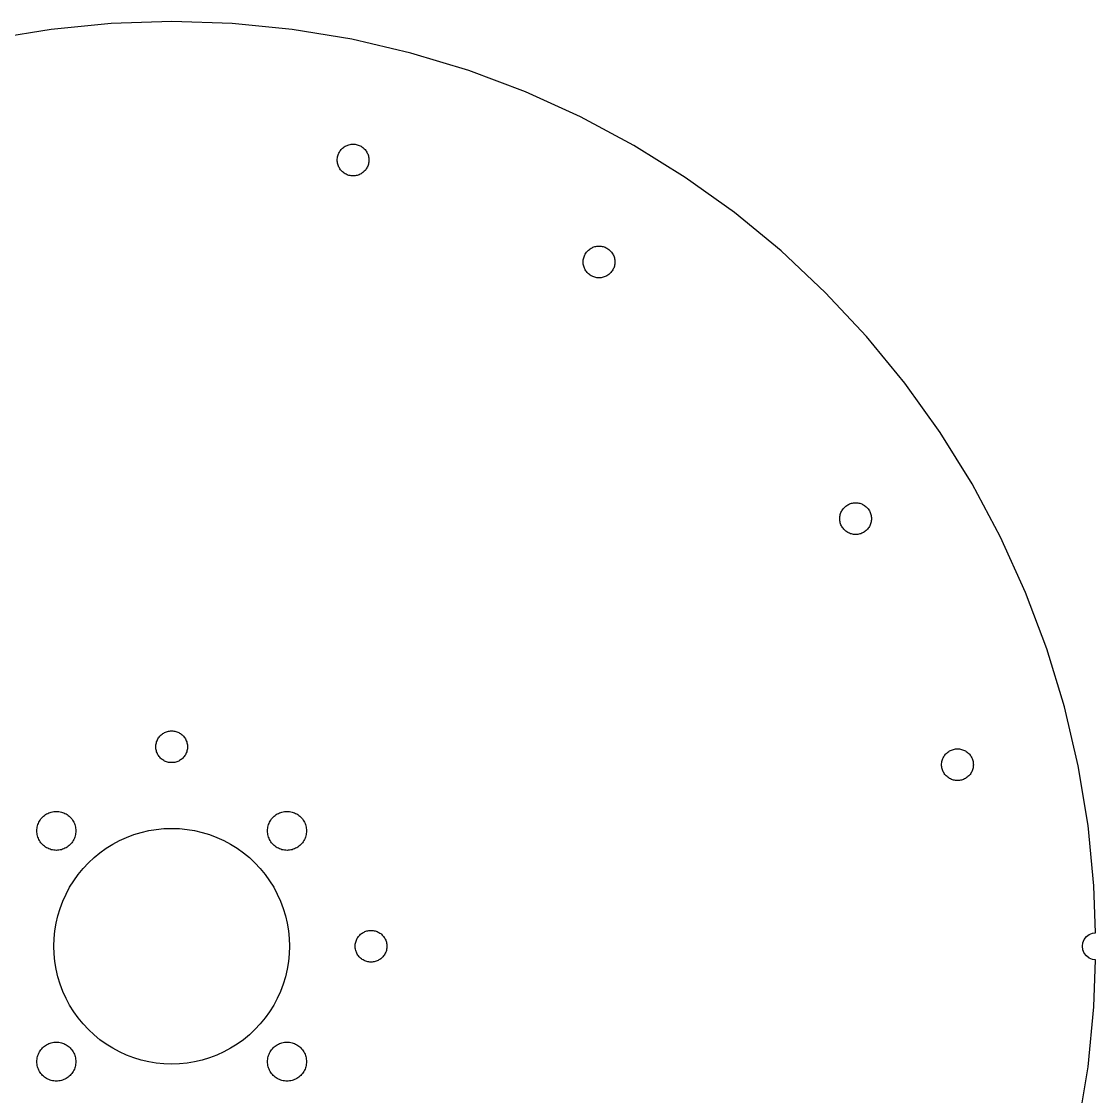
# Model space of a CAD drawing. Header units: metres. Extents: x -102 to 102, y -102 to 102.
# Drawn here: x -16.6 to 102, y -16.6 to 102 of the extents above; entities that cross this region are included whole.
import ezdxf

# ---------------------------------------------------------------- set-up
doc = ezdxf.new("R2010")
doc.units = ezdxf.units.M

msp = doc.modelspace()

# ---------------------------------------------------------------- linework, layer by layer
for p, q in [((0, 102), (-6.67111, 101.782)), ((6.67111, 101.782), (0, 102)), ((-13.3137, 101.127), (-19.8992, 100.04)), ((-6.67111, 101.782), (-13.3137, 101.127)), ((13.3137, 101.127), (6.67111, 101.782)), ((19.8992, 100.04), (13.3137, 101.127)), ((26.3995, 98.5244), (19.8992, 100.04)), ((32.7868, 96.5869), (26.3995, 98.5244)), ((39.0337, 94.2357), (32.7868, 96.5869)), ((45.1134, 91.481), (39.0337, 94.2357)), ((51, 88.3346), (45.1134, 91.481)), ((18.5656, 87.6912), (18.6323, 87.7843)), ((18.6323, 87.7843), (18.7049, 87.8728)), ((18.7049, 87.8728), (18.7832, 87.9564)), ((18.7832, 87.9564), (18.8668, 88.0347)), ((18.8668, 88.0347), (18.9553, 88.1073)), ((18.9553, 88.1073), (19.0484, 88.174)), ((19.0484, 88.174), (19.1456, 88.2345)), ((19.1456, 88.2345), (19.2466, 88.2885)), ((19.2466, 88.2885), (19.3509, 88.3357)), ((19.3509, 88.3357), (19.4581, 88.3761)), ((19.4581, 88.3761), (19.5677, 88.4093)), ((19.5677, 88.4093), (19.6792, 88.4353)), ((19.6792, 88.4353), (19.7922, 88.454)), ((19.7922, 88.454), (19.9062, 88.4652)), ((19.9062, 88.4652), (20.0206, 88.4689)), ((20.0206, 88.4689), (20.1351, 88.4652)), ((20.1351, 88.4652), (20.2491, 88.454)), ((20.2491, 88.454), (20.362, 88.4353)), ((20.362, 88.4353), (20.4736, 88.4093)), ((20.4736, 88.4093), (20.5832, 88.3761)), ((20.5832, 88.3761), (20.6903, 88.3357)), ((20.6903, 88.3357), (20.7946, 88.2885)), ((20.7946, 88.2885), (20.8956, 88.2345)), ((20.8956, 88.2345), (20.9929, 88.174)), ((20.9929, 88.174), (21.086, 88.1073)), ((21.086, 88.1073), (21.1745, 88.0347)), ((21.1745, 88.0347), (21.2581, 87.9564)), ((21.2581, 87.9564), (21.3363, 87.8728)), ((21.3363, 87.8728), (21.409, 87.7843)), ((21.409, 87.7843), (21.4757, 87.6912)), ((56.6682, 84.8099), (51, 88.3346)), ((18.2706, 86.7189), (18.2744, 86.8334)), ((18.2744, 86.6045), (18.2706, 86.7189)), ((18.2744, 86.8334), (18.2856, 86.9473)), ((18.2856, 86.4905), (18.2744, 86.6045)), ((18.2856, 86.9473), (18.3043, 87.0603)), ((18.3043, 87.0603), (18.3303, 87.1719)), ((18.3303, 87.1719), (18.3635, 87.2814)), ((18.3635, 87.2814), (18.4039, 87.3886)), ((18.4039, 87.3886), (18.4511, 87.4929)), ((18.4511, 87.4929), (18.5051, 87.5939)), ((18.5051, 87.5939), (18.5656, 87.6912)), ((21.4757, 87.6912), (21.5362, 87.5939)), ((21.5362, 87.5939), (21.5902, 87.4929)), ((21.5902, 87.4929), (21.6374, 87.3886)), ((21.6374, 87.3886), (21.6778, 87.2814)), ((21.6778, 87.2814), (21.711, 87.1719)), ((21.711, 87.1719), (21.737, 87.0603)), ((21.737, 87.0603), (21.7557, 86.9473)), ((21.7557, 86.9473), (21.7669, 86.8334)), ((21.7669, 86.6045), (21.7557, 86.4905)), ((21.7669, 86.8334), (21.7706, 86.7189)), ((21.7706, 86.7189), (21.7669, 86.6045)), ((18.3043, 86.3775), (18.2856, 86.4905)), ((18.3303, 86.266), (18.3043, 86.3775)), ((18.3635, 86.1564), (18.3303, 86.266)), ((18.4039, 86.0492), (18.3635, 86.1564)), ((18.4511, 85.9449), (18.4039, 86.0492)), ((18.5051, 85.8439), (18.4511, 85.9449)), ((18.5656, 85.7467), (18.5051, 85.8439)), ((18.6323, 85.6536), (18.5656, 85.7467)), ((18.7049, 85.5651), (18.6323, 85.6536)), ((18.7832, 85.4815), (18.7049, 85.5651)), ((18.8668, 85.4032), (18.7832, 85.4815)), ((18.9553, 85.3306), (18.8668, 85.4032)), ((21.1745, 85.4032), (21.086, 85.3306)), ((21.2581, 85.4815), (21.1745, 85.4032)), ((21.3363, 85.5651), (21.2581, 85.4815)), ((21.409, 85.6536), (21.3363, 85.5651)), ((21.4757, 85.7467), (21.409, 85.6536)), ((21.5362, 85.8439), (21.4757, 85.7467)), ((21.5902, 85.9449), (21.5362, 85.8439)), ((21.6374, 86.0492), (21.5902, 85.9449)), ((21.6778, 86.1564), (21.6374, 86.0492)), ((21.711, 86.266), (21.6778, 86.1564)), ((21.737, 86.3775), (21.711, 86.266)), ((21.7557, 86.4905), (21.737, 86.3775)), ((19.0484, 85.2639), (18.9553, 85.3306)), ((19.1456, 85.2034), (19.0484, 85.2639)), ((19.2466, 85.1494), (19.1456, 85.2034)), ((19.3509, 85.1021), (19.2466, 85.1494)), ((19.4581, 85.0618), (19.3509, 85.1021)), ((19.5677, 85.0286), (19.4581, 85.0618)), ((19.6792, 85.0025), (19.5677, 85.0286)), ((19.7922, 84.9839), (19.6792, 85.0025)), ((19.9062, 84.9727), (19.7922, 84.9839)), ((20.0206, 84.9689), (19.9062, 84.9727)), ((20.1351, 84.9727), (20.0206, 84.9689)), ((20.2491, 84.9839), (20.1351, 84.9727)), ((20.362, 85.0025), (20.2491, 84.9839)), ((20.4736, 85.0286), (20.362, 85.0025)), ((20.5832, 85.0618), (20.4736, 85.0286)), ((20.6903, 85.1021), (20.5832, 85.0618)), ((20.7946, 85.1494), (20.6903, 85.1021)), ((20.8956, 85.2034), (20.7946, 85.1494)), ((20.9929, 85.2639), (20.8956, 85.2034)), ((21.086, 85.3306), (20.9929, 85.2639)), ((62.0937, 80.922), (56.6682, 84.8099)), ((67.2533, 76.6877), (62.0937, 80.922)), ((46.3888, 77.0458), (46.4931, 77.0931)), ((46.4931, 77.0931), (46.6003, 77.1334)), ((46.6003, 77.1334), (46.7099, 77.1666)), ((46.7099, 77.1666), (46.8214, 77.1926)), ((46.8214, 77.1926), (46.9344, 77.2113)), ((46.9344, 77.2113), (47.0484, 77.2225)), ((47.0484, 77.2225), (47.1628, 77.2263)), ((47.1628, 77.2263), (47.2773, 77.2225)), ((47.2773, 77.2225), (47.3912, 77.2113)), ((47.3912, 77.2113), (47.5042, 77.1926)), ((47.5042, 77.1926), (47.6157, 77.1666)), ((47.6157, 77.1666), (47.7253, 77.1334)), ((47.7253, 77.1334), (47.8325, 77.0931)), ((47.8325, 77.0931), (47.9368, 77.0458)), ((45.4464, 75.8177), (45.4724, 75.9292)), ((45.4724, 75.9292), (45.5057, 76.0388)), ((45.5057, 76.0388), (45.546, 76.146)), ((45.546, 76.146), (45.5933, 76.2503)), ((45.5933, 76.2503), (45.6473, 76.3513)), ((45.6473, 76.3513), (45.7077, 76.4485)), ((45.7077, 76.4485), (45.7744, 76.5416)), ((45.7744, 76.5416), (45.8471, 76.6301)), ((45.8471, 76.6301), (45.9254, 76.7137)), ((45.9254, 76.7137), (46.009, 76.792)), ((46.009, 76.792), (46.0975, 76.8646)), ((46.0975, 76.8646), (46.1906, 76.9314)), ((46.1906, 76.9314), (46.2878, 76.9918)), ((46.2878, 76.9918), (46.3888, 77.0458)), ((47.9368, 77.0458), (48.0378, 76.9918)), ((48.0378, 76.9918), (48.1351, 76.9314)), ((48.1351, 76.9314), (48.2281, 76.8646)), ((48.2281, 76.8646), (48.3167, 76.792)), ((48.3167, 76.792), (48.4002, 76.7137)), ((48.4002, 76.7137), (48.4785, 76.6301)), ((48.4785, 76.6301), (48.5512, 76.5416)), ((48.5512, 76.5416), (48.6179, 76.4485)), ((48.6179, 76.4485), (48.6783, 76.3513)), ((48.6783, 76.3513), (48.7323, 76.2503)), ((48.7323, 76.2503), (48.7796, 76.146)), ((48.7796, 76.146), (48.8199, 76.0388)), ((48.8199, 76.0388), (48.8532, 75.9292)), ((48.8532, 75.9292), (48.8792, 75.8177)), ((72.1249, 72.1249), (67.2533, 76.6877)), ((45.4128, 75.4763), (45.4165, 75.5907)), ((45.4165, 75.3618), (45.4128, 75.4763)), ((45.4165, 75.5907), (45.4278, 75.7047)), ((45.4278, 75.2478), (45.4165, 75.3618)), ((45.4278, 75.7047), (45.4464, 75.8177)), ((45.4464, 75.1349), (45.4278, 75.2478)), ((45.4724, 75.0233), (45.4464, 75.1349)), ((45.5057, 74.9138), (45.4724, 75.0233)), ((45.546, 74.8066), (45.5057, 74.9138)), ((45.5933, 74.7023), (45.546, 74.8066)), ((45.6473, 74.6013), (45.5933, 74.7023)), ((48.7323, 74.7023), (48.6783, 74.6013)), ((48.7796, 74.8066), (48.7323, 74.7023)), ((48.8199, 74.9138), (48.7796, 74.8066)), ((48.8532, 75.0233), (48.8199, 74.9138)), ((48.8792, 75.1349), (48.8532, 75.0233)), ((48.8792, 75.8177), (48.8978, 75.7047)), ((48.8978, 75.2478), (48.8792, 75.1349)), ((48.8978, 75.7047), (48.9091, 75.5907)), ((48.9091, 75.3618), (48.8978, 75.2478)), ((48.9091, 75.5907), (48.9128, 75.4763)), ((48.9128, 75.4763), (48.9091, 75.3618)), ((45.7077, 74.504), (45.6473, 74.6013)), ((45.7744, 74.4109), (45.7077, 74.504)), ((45.8471, 74.3224), (45.7744, 74.4109)), ((45.9254, 74.2388), (45.8471, 74.3224)), ((46.009, 74.1606), (45.9254, 74.2388)), ((46.0975, 74.0879), (46.009, 74.1606)), ((46.1906, 74.0212), (46.0975, 74.0879)), ((46.2878, 73.9607), (46.1906, 74.0212)), ((46.3888, 73.9067), (46.2878, 73.9607)), ((46.4931, 73.8595), (46.3888, 73.9067)), ((46.6003, 73.8191), (46.4931, 73.8595)), ((46.7099, 73.7859), (46.6003, 73.8191)), ((46.8214, 73.7599), (46.7099, 73.7859)), ((46.9344, 73.7412), (46.8214, 73.7599)), ((47.0484, 73.73), (46.9344, 73.7412)), ((47.1628, 73.7263), (47.0484, 73.73)), ((47.2773, 73.73), (47.1628, 73.7263)), ((47.3912, 73.7412), (47.2773, 73.73)), ((47.5042, 73.7599), (47.3912, 73.7412)), ((47.6157, 73.7859), (47.5042, 73.7599)), ((47.7253, 73.8191), (47.6157, 73.7859)), ((47.8325, 73.8595), (47.7253, 73.8191)), ((47.9368, 73.9067), (47.8325, 73.8595)), ((48.0378, 73.9607), (47.9368, 73.9067)), ((48.1351, 74.0212), (48.0378, 73.9607)), ((48.2281, 74.0879), (48.1351, 74.0212)), ((48.3167, 74.1606), (48.2281, 74.0879)), ((48.4002, 74.2388), (48.3167, 74.1606)), ((48.4785, 74.3224), (48.4002, 74.2388)), ((48.5512, 74.4109), (48.4785, 74.3224)), ((48.6179, 74.504), (48.5512, 74.4109)), ((48.6783, 74.6013), (48.6179, 74.504)), ((76.6877, 67.2533), (72.1249, 72.1249)), ((80.922, 62.0937), (76.6877, 67.2533)), ((84.8099, 56.6682), (80.922, 62.0937)), ((88.3346, 51), (84.8099, 56.6682)), ((91.481, 45.1134), (88.3346, 51)), ((74.4109, 48.5512), (74.504, 48.6179)), ((74.504, 48.6179), (74.6013, 48.6783)), ((74.6013, 48.6783), (74.7023, 48.7323)), ((74.7023, 48.7323), (74.8066, 48.7796)), ((74.8066, 48.7796), (74.9138, 48.8199)), ((74.9138, 48.8199), (75.0233, 48.8532)), ((75.0233, 48.8532), (75.1349, 48.8792)), ((75.1349, 48.8792), (75.2478, 48.8978)), ((75.2478, 48.8978), (75.3618, 48.9091)), ((75.3618, 48.9091), (75.4763, 48.9128)), ((75.4763, 48.9128), (75.5907, 48.9091)), ((75.5907, 48.9091), (75.7047, 48.8978)), ((75.7047, 48.8978), (75.8177, 48.8792)), ((75.8177, 48.8792), (75.9292, 48.8532)), ((75.9292, 48.8532), (76.0388, 48.8199)), ((76.0388, 48.8199), (76.146, 48.7796)), ((76.146, 48.7796), (76.2503, 48.7323)), ((76.2503, 48.7323), (76.3513, 48.6783)), ((76.3513, 48.6783), (76.4485, 48.6179)), ((76.4485, 48.6179), (76.5416, 48.5512)), ((73.7412, 47.3912), (73.7599, 47.5042)), ((73.7599, 47.5042), (73.7859, 47.6157)), ((73.7859, 47.6157), (73.8191, 47.7253)), ((73.8191, 47.7253), (73.8595, 47.8325)), ((73.8595, 47.8325), (73.9067, 47.9368)), ((73.9067, 47.9368), (73.9607, 48.0378)), ((73.9607, 48.0378), (74.0212, 48.1351)), ((74.0212, 48.1351), (74.0879, 48.2281)), ((74.0879, 48.2281), (74.1606, 48.3167)), ((74.1606, 48.3167), (74.2388, 48.4002)), ((74.2388, 48.4002), (74.3224, 48.4785)), ((74.3224, 48.4785), (74.4109, 48.5512)), ((76.5416, 48.5512), (76.6301, 48.4785)), ((76.6301, 48.4785), (76.7137, 48.4002)), ((76.7137, 48.4002), (76.792, 48.3167)), ((76.792, 48.3167), (76.8646, 48.2281)), ((76.8646, 48.2281), (76.9314, 48.1351)), ((76.9314, 48.1351), (76.9918, 48.0378)), ((76.9918, 48.0378), (77.0458, 47.9368)), ((77.0458, 47.9368), (77.0931, 47.8325)), ((77.0931, 47.8325), (77.1334, 47.7253)), ((77.1334, 47.7253), (77.1666, 47.6157)), ((77.1666, 47.6157), (77.1926, 47.5042)), ((77.1926, 47.5042), (77.2113, 47.3912)), ((73.7263, 47.1628), (73.73, 47.2773)), ((73.73, 47.0484), (73.7263, 47.1628)), ((73.73, 47.2773), (73.7412, 47.3912)), ((73.7412, 46.9344), (73.73, 47.0484)), ((73.7599, 46.8214), (73.7412, 46.9344)), ((73.7859, 46.7099), (73.7599, 46.8214)), ((73.8191, 46.6003), (73.7859, 46.7099)), ((73.8595, 46.4931), (73.8191, 46.6003)), ((73.9067, 46.3888), (73.8595, 46.4931)), ((73.9607, 46.2878), (73.9067, 46.3888)), ((74.0212, 46.1906), (73.9607, 46.2878)), ((76.9918, 46.2878), (76.9314, 46.1906)), ((77.0458, 46.3888), (76.9918, 46.2878)), ((77.0931, 46.4931), (77.0458, 46.3888)), ((77.1334, 46.6003), (77.0931, 46.4931)), ((77.1666, 46.7099), (77.1334, 46.6003)), ((77.1926, 46.8214), (77.1666, 46.7099)), ((77.2113, 46.9344), (77.1926, 46.8214)), ((77.2113, 47.3912), (77.2225, 47.2773)), ((77.2225, 47.0484), (77.2113, 46.9344)), ((77.2225, 47.2773), (77.2263, 47.1628)), ((77.2263, 47.1628), (77.2225, 47.0484)), ((74.0879, 46.0975), (74.0212, 46.1906)), ((74.1606, 46.009), (74.0879, 46.0975)), ((74.2388, 45.9254), (74.1606, 46.009)), ((74.3224, 45.8471), (74.2388, 45.9254)), ((74.4109, 45.7744), (74.3224, 45.8471)), ((74.504, 45.7077), (74.4109, 45.7744)), ((74.6013, 45.6473), (74.504, 45.7077)), ((74.7023, 45.5933), (74.6013, 45.6473)), ((74.8066, 45.546), (74.7023, 45.5933)), ((74.9138, 45.5057), (74.8066, 45.546)), ((75.0233, 45.4724), (74.9138, 45.5057)), ((75.1349, 45.4464), (75.0233, 45.4724)), ((75.2478, 45.4278), (75.1349, 45.4464)), ((75.3618, 45.4165), (75.2478, 45.4278)), ((75.4763, 45.4128), (75.3618, 45.4165)), ((75.5907, 45.4165), (75.4763, 45.4128)), ((75.7047, 45.4278), (75.5907, 45.4165)), ((75.8177, 45.4464), (75.7047, 45.4278)), ((75.9292, 45.4724), (75.8177, 45.4464)), ((76.0388, 45.5057), (75.9292, 45.4724)), ((76.146, 45.546), (76.0388, 45.5057)), ((76.2503, 45.5933), (76.146, 45.546)), ((76.3513, 45.6473), (76.2503, 45.5933)), ((76.4485, 45.7077), (76.3513, 45.6473)), ((76.5416, 45.7744), (76.4485, 45.7077)), ((76.6301, 45.8471), (76.5416, 45.7744)), ((76.7137, 45.9254), (76.6301, 45.8471)), ((76.792, 46.009), (76.7137, 45.9254)), ((76.8646, 46.0975), (76.792, 46.009)), ((76.9314, 46.1906), (76.8646, 46.0975)), ((94.2357, 39.0337), (91.481, 45.1134)), ((96.5869, 32.7868), (94.2357, 39.0337)), ((98.5244, 26.3995), (96.5869, 32.7868)), ((100.04, 19.8992), (98.5244, 26.3995)), ((-0.452927, 23.6904), (-0.3414, 23.7164)), ((-0.3414, 23.7164), (-0.228409, 23.735)), ((-0.228409, 23.735), (-0.114441, 23.7462)), ((-0.114441, 23.7462), (0, 23.75)), ((0, 23.75), (0.114441, 23.7462)), ((0.114441, 23.7462), (0.228409, 23.735)), ((0.228409, 23.735), (0.3414, 23.7164)), ((0.3414, 23.7164), (0.452927, 23.6904)), ((-1.69037, 22.4529), (-1.65712, 22.5625)), ((-1.65712, 22.5625), (-1.61678, 22.6697)), ((-1.61678, 22.6697), (-1.56952, 22.774)), ((-1.56952, 22.774), (-1.51553, 22.875)), ((-1.51553, 22.875), (-1.45506, 22.9722)), ((-1.45506, 22.9722), (-1.38837, 23.0653)), ((-1.38837, 23.0653), (-1.31572, 23.1539)), ((-1.31572, 23.1539), (-1.23743, 23.2374)), ((-1.23743, 23.2374), (-1.15385, 23.3157)), ((-1.15385, 23.3157), (-1.06532, 23.3884)), ((-1.06532, 23.3884), (-0.972244, 23.4551)), ((-0.972244, 23.4551), (-0.875, 23.5155)), ((-0.875, 23.5155), (-0.774002, 23.5695)), ((-0.774002, 23.5695), (-0.669693, 23.6168)), ((-0.669693, 23.6168), (-0.562515, 23.6571)), ((-0.562515, 23.6571), (-0.452927, 23.6904)), ((0.452927, 23.6904), (0.562515, 23.6571)), ((0.562515, 23.6571), (0.669693, 23.6168)), ((0.669693, 23.6168), (0.774002, 23.5695)), ((0.774002, 23.5695), (0.875, 23.5155)), ((0.875, 23.5155), (0.972244, 23.4551)), ((0.972244, 23.4551), (1.06532, 23.3884)), ((1.06532, 23.3884), (1.15385, 23.3157)), ((1.15385, 23.3157), (1.23743, 23.2374)), ((1.23743, 23.2374), (1.31572, 23.1539)), ((1.31572, 23.1539), (1.38837, 23.0653)), ((1.38837, 23.0653), (1.45506, 22.9722)), ((1.45506, 22.9722), (1.51553, 22.875)), ((1.51553, 22.875), (1.56952, 22.774)), ((1.56952, 22.774), (1.61678, 22.6697)), ((1.61678, 22.6697), (1.65712, 22.5625)), ((1.65712, 22.5625), (1.69037, 22.4529)), ((-1.75, 22), (-1.74625, 22.1144)), ((-1.74625, 21.8855), (-1.75, 22)), ((-1.74625, 22.1144), (-1.73502, 22.2284)), ((-1.73502, 21.7716), (-1.74625, 21.8855)), ((-1.73502, 22.2284), (-1.71637, 22.3414)), ((-1.71637, 21.6586), (-1.73502, 21.7716)), ((-1.71637, 22.3414), (-1.69037, 22.4529)), ((-1.69037, 21.5471), (-1.71637, 21.6586)), ((-1.65712, 21.4375), (-1.69037, 21.5471)), ((-1.61678, 21.3303), (-1.65712, 21.4375)), ((1.65712, 21.4375), (1.61678, 21.3303)), ((1.69037, 21.5471), (1.65712, 21.4375)), ((1.69037, 22.4529), (1.71637, 22.3414)), ((1.71637, 21.6586), (1.69037, 21.5471)), ((1.71637, 22.3414), (1.73502, 22.2284)), ((1.73502, 21.7716), (1.71637, 21.6586)), ((1.73502, 22.2284), (1.74625, 22.1144)), ((1.74625, 21.8855), (1.73502, 21.7716)), ((1.74625, 22.1144), (1.75, 22)), ((1.75, 22), (1.74625, 21.8855)), ((85.5651, 21.3363), (85.6536, 21.409)), ((85.6536, 21.409), (85.7467, 21.4757)), ((85.7467, 21.4757), (85.8439, 21.5362)), ((85.8439, 21.5362), (85.9449, 21.5902)), ((85.9449, 21.5902), (86.0492, 21.6374)), ((86.0492, 21.6374), (86.1564, 21.6778)), ((86.1564, 21.6778), (86.266, 21.711)), ((86.266, 21.711), (86.3775, 21.737)), ((86.3775, 21.737), (86.4905, 21.7557)), ((86.4905, 21.7557), (86.6045, 21.7669)), ((86.6045, 21.7669), (86.7189, 21.7706)), ((86.7189, 21.7706), (86.8334, 21.7669)), ((86.8334, 21.7669), (86.9473, 21.7557)), ((86.9473, 21.7557), (87.0603, 21.737)), ((87.0603, 21.737), (87.1719, 21.711)), ((87.1719, 21.711), (87.2814, 21.6778)), ((87.2814, 21.6778), (87.3886, 21.6374)), ((87.3886, 21.6374), (87.4929, 21.5902)), ((87.4929, 21.5902), (87.5939, 21.5362)), ((87.5939, 21.5362), (87.6912, 21.4757)), ((87.6912, 21.4757), (87.7843, 21.409)), ((87.7843, 21.409), (87.8728, 21.3363)), ((-1.56952, 21.226), (-1.61678, 21.3303)), ((-1.51553, 21.125), (-1.56952, 21.226)), ((-1.45506, 21.0277), (-1.51553, 21.125)), ((-1.38837, 20.9347), (-1.45506, 21.0277)), ((-1.31572, 20.8461), (-1.38837, 20.9347)), ((-1.23743, 20.7626), (-1.31572, 20.8461)), ((-1.15385, 20.6843), (-1.23743, 20.7626)), ((-1.06532, 20.6116), (-1.15385, 20.6843)), ((-0.972244, 20.5449), (-1.06532, 20.6116)), ((-0.875, 20.4845), (-0.972244, 20.5449)), ((-0.774002, 20.4305), (-0.875, 20.4845)), ((-0.669693, 20.3832), (-0.774002, 20.4305)), ((-0.562515, 20.3429), (-0.669693, 20.3832)), ((-0.452927, 20.3096), (-0.562515, 20.3429)), ((-0.3414, 20.2836), (-0.452927, 20.3096)), ((-0.228409, 20.265), (-0.3414, 20.2836)), ((-0.114441, 20.2537), (-0.228409, 20.265)), ((0, 20.25), (-0.114441, 20.2537)), ((0.114441, 20.2537), (0, 20.25)), ((0.228409, 20.265), (0.114441, 20.2537)), ((0.3414, 20.2836), (0.228409, 20.265)), ((0.452927, 20.3096), (0.3414, 20.2836)), ((0.562515, 20.3429), (0.452927, 20.3096)), ((0.669693, 20.3832), (0.562515, 20.3429)), ((0.774002, 20.4305), (0.669693, 20.3832)), ((0.875, 20.4845), (0.774002, 20.4305)), ((0.972244, 20.5449), (0.875, 20.4845)), ((1.06532, 20.6116), (0.972244, 20.5449)), ((1.15385, 20.6843), (1.06532, 20.6116)), ((1.23743, 20.7626), (1.15385, 20.6843)), ((1.31572, 20.8461), (1.23743, 20.7626)), ((1.38837, 20.9347), (1.31572, 20.8461)), ((1.45506, 21.0277), (1.38837, 20.9347)), ((1.51553, 21.125), (1.45506, 21.0277)), ((1.56952, 21.226), (1.51553, 21.125)), ((1.61678, 21.3303), (1.56952, 21.226)), ((84.9727, 20.1351), (84.9839, 20.2491)), ((84.9839, 20.2491), (85.0025, 20.362)), ((85.0025, 20.362), (85.0286, 20.4736)), ((85.0286, 20.4736), (85.0618, 20.5832)), ((85.0618, 20.5832), (85.1021, 20.6903)), ((85.1021, 20.6903), (85.1494, 20.7946)), ((85.1494, 20.7946), (85.2034, 20.8956)), ((85.2034, 20.8956), (85.2639, 20.9929)), ((85.2639, 20.9929), (85.3306, 21.086)), ((85.3306, 21.086), (85.4032, 21.1745)), ((85.4032, 21.1745), (85.4815, 21.2581)), ((85.4815, 21.2581), (85.5651, 21.3363)), ((87.8728, 21.3363), (87.9564, 21.2581)), ((87.9564, 21.2581), (88.0347, 21.1745)), ((88.0347, 21.1745), (88.1073, 21.086)), ((88.1073, 21.086), (88.174, 20.9929)), ((88.174, 20.9929), (88.2345, 20.8956)), ((88.2345, 20.8956), (88.2885, 20.7946)), ((88.2885, 20.7946), (88.3357, 20.6903)), ((88.3357, 20.6903), (88.3761, 20.5832)), ((88.3761, 20.5832), (88.4093, 20.4736)), ((88.4093, 20.4736), (88.4353, 20.362)), ((88.4353, 20.362), (88.454, 20.2491)), ((88.454, 20.2491), (88.4652, 20.1351)), ((84.9689, 20.0206), (84.9727, 20.1351)), ((84.9727, 19.9062), (84.9689, 20.0206)), ((84.9839, 19.7922), (84.9727, 19.9062)), ((85.0025, 19.6792), (84.9839, 19.7922)), ((85.0286, 19.5677), (85.0025, 19.6792)), ((85.0618, 19.4581), (85.0286, 19.5677)), ((85.1021, 19.3509), (85.0618, 19.4581)), ((85.1494, 19.2466), (85.1021, 19.3509)), ((85.2034, 19.1456), (85.1494, 19.2466)), ((85.2639, 19.0484), (85.2034, 19.1456)), ((85.3306, 18.9553), (85.2639, 19.0484)), ((88.174, 19.0484), (88.1073, 18.9553)), ((88.2345, 19.1456), (88.174, 19.0484)), ((88.2885, 19.2466), (88.2345, 19.1456)), ((88.3357, 19.3509), (88.2885, 19.2466)), ((88.3761, 19.4581), (88.3357, 19.3509)), ((88.4093, 19.5677), (88.3761, 19.4581)), ((88.4353, 19.6792), (88.4093, 19.5677)), ((88.454, 19.7922), (88.4353, 19.6792)), ((88.4652, 19.9062), (88.454, 19.7922)), ((88.4652, 20.1351), (88.4689, 20.0206)), ((88.4689, 20.0206), (88.4652, 19.9062)), ((101.127, 13.3137), (100.04, 19.8992)), ((85.4032, 18.8668), (85.3306, 18.9553)), ((85.4815, 18.7832), (85.4032, 18.8668)), ((85.5651, 18.7049), (85.4815, 18.7832)), ((85.6536, 18.6323), (85.5651, 18.7049)), ((85.7467, 18.5656), (85.6536, 18.6323)), ((85.8439, 18.5051), (85.7467, 18.5656)), ((85.9449, 18.4511), (85.8439, 18.5051)), ((86.0492, 18.4039), (85.9449, 18.4511)), ((86.1564, 18.3635), (86.0492, 18.4039)), ((86.266, 18.3303), (86.1564, 18.3635)), ((86.3775, 18.3043), (86.266, 18.3303)), ((86.4905, 18.2856), (86.3775, 18.3043)), ((86.6045, 18.2744), (86.4905, 18.2856)), ((86.7189, 18.2706), (86.6045, 18.2744)), ((86.8334, 18.2744), (86.7189, 18.2706)), ((86.9473, 18.2856), (86.8334, 18.2744)), ((87.0603, 18.3043), (86.9473, 18.2856)), ((87.1719, 18.3303), (87.0603, 18.3043)), ((87.2814, 18.3635), (87.1719, 18.3303)), ((87.3886, 18.4039), (87.2814, 18.3635)), ((87.4929, 18.4511), (87.3886, 18.4039)), ((87.5939, 18.5051), (87.4929, 18.4511)), ((87.6912, 18.5656), (87.5939, 18.5051)), ((87.7843, 18.6323), (87.6912, 18.5656)), ((87.8728, 18.7049), (87.7843, 18.6323)), ((87.9564, 18.7832), (87.8728, 18.7049)), ((88.0347, 18.8668), (87.9564, 18.7832)), ((88.1073, 18.9553), (88.0347, 18.8668)), ((-14.3444, 14.1455), (-14.2482, 14.2482)), ((-14.2482, 14.2482), (-14.1455, 14.3444)), ((-14.1455, 14.3444), (-14.0368, 14.4336)), ((-14.0368, 14.4336), (-13.9224, 14.5156)), ((-13.9224, 14.5156), (-13.8029, 14.5899)), ((-13.8029, 14.5899), (-13.6788, 14.6562)), ((-13.6788, 14.6562), (-13.5507, 14.7142)), ((-13.5507, 14.7142), (-13.419, 14.7638)), ((-13.419, 14.7638), (-13.2844, 14.8047)), ((-13.2844, 14.8047), (-13.1474, 14.8366)), ((-13.1474, 14.8366), (-13.0085, 14.8595)), ((-13.0085, 14.8595), (-12.8685, 14.8733)), ((-12.8685, 14.8733), (-12.7279, 14.8779)), ((-12.7279, 14.8779), (-12.5873, 14.8733)), ((-12.5873, 14.8733), (-12.4473, 14.8595)), ((-12.4473, 14.8595), (-12.3085, 14.8366)), ((-12.3085, 14.8366), (-12.1714, 14.8047)), ((-12.1714, 14.8047), (-12.0368, 14.7638)), ((-12.0368, 14.7638), (-11.9052, 14.7142)), ((-11.9052, 14.7142), (-11.777, 14.6562)), ((-11.777, 14.6562), (-11.6529, 14.5899)), ((-11.6529, 14.5899), (-11.5334, 14.5156)), ((-11.5334, 14.5156), (-11.4191, 14.4336)), ((-11.4191, 14.4336), (-11.3103, 14.3444)), ((-11.3103, 14.3444), (-11.2076, 14.2482)), ((-11.2076, 14.2482), (-11.1115, 14.1455)), ((11.1115, 14.1455), (11.2076, 14.2482)), ((11.2076, 14.2482), (11.3103, 14.3444)), ((11.3103, 14.3444), (11.4191, 14.4336)), ((11.4191, 14.4336), (11.5334, 14.5156)), ((11.5334, 14.5156), (11.6529, 14.5899)), ((11.6529, 14.5899), (11.777, 14.6562)), ((11.777, 14.6562), (11.9052, 14.7142)), ((11.9052, 14.7142), (12.0368, 14.7638)), ((12.0368, 14.7638), (12.1714, 14.8047)), ((12.1714, 14.8047), (12.3085, 14.8366)), ((12.3085, 14.8366), (12.4473, 14.8595)), ((12.4473, 14.8595), (12.5873, 14.8733)), ((12.5873, 14.8733), (12.7279, 14.8779)), ((12.7279, 14.8779), (12.8685, 14.8733)), ((12.8685, 14.8733), (13.0085, 14.8595)), ((13.0085, 14.8595), (13.1474, 14.8366)), ((13.1474, 14.8366), (13.2844, 14.8047)), ((13.2844, 14.8047), (13.419, 14.7638)), ((13.419, 14.7638), (13.5507, 14.7142)), ((13.5507, 14.7142), (13.6788, 14.6562)), ((13.6788, 14.6562), (13.8029, 14.5899)), ((13.8029, 14.5899), (13.9224, 14.5156)), ((13.9224, 14.5156), (14.0368, 14.4336)), ((14.0368, 14.4336), (14.1455, 14.3444)), ((14.1455, 14.3444), (14.2482, 14.2482)), ((14.2482, 14.2482), (14.3444, 14.1455)), ((-14.8595, 13.0085), (-14.8366, 13.1474)), ((-14.8366, 13.1474), (-14.8047, 13.2844)), ((-14.8047, 13.2844), (-14.7638, 13.419)), ((-14.7638, 13.419), (-14.7142, 13.5507)), ((-14.7142, 13.5507), (-14.6562, 13.6788)), ((-14.6562, 13.6788), (-14.5899, 13.8029)), ((-14.5899, 13.8029), (-14.5156, 13.9224)), ((-14.5156, 13.9224), (-14.4336, 14.0368)), ((-14.4336, 14.0368), (-14.3444, 14.1455)), ((-11.1115, 14.1455), (-11.0222, 14.0368)), ((-11.0222, 14.0368), (-10.9403, 13.9224)), ((-10.9403, 13.9224), (-10.866, 13.8029)), ((-10.866, 13.8029), (-10.7996, 13.6788)), ((-10.7996, 13.6788), (-10.7416, 13.5507)), ((-10.7416, 13.5507), (-10.692, 13.419)), ((-10.692, 13.419), (-10.6512, 13.2844)), ((-10.6512, 13.2844), (-10.6192, 13.1474)), ((-10.6192, 13.1474), (-10.5963, 13.0085)), ((10.5963, 13.0085), (10.6192, 13.1474)), ((10.6192, 13.1474), (10.6512, 13.2844)), ((10.6512, 13.2844), (10.692, 13.419)), ((10.692, 13.419), (10.7416, 13.5507)), ((10.7416, 13.5507), (10.7996, 13.6788)), ((10.7996, 13.6788), (10.866, 13.8029)), ((10.866, 13.8029), (10.9403, 13.9224)), ((10.9403, 13.9224), (11.0222, 14.0368)), ((11.0222, 14.0368), (11.1115, 14.1455)), ((14.3444, 14.1455), (14.4336, 14.0368)), ((14.4336, 14.0368), (14.5156, 13.9224)), ((14.5156, 13.9224), (14.5899, 13.8029)), ((14.5899, 13.8029), (14.6562, 13.6788)), ((14.6562, 13.6788), (14.7142, 13.5507)), ((14.7142, 13.5507), (14.7638, 13.419)), ((14.7638, 13.419), (14.8047, 13.2844)), ((14.8047, 13.2844), (14.8366, 13.1474)), ((14.8366, 13.1474), (14.8595, 13.0085)), ((101.782, 6.67111), (101.127, 13.3137)), ((-14.8779, 12.7279), (-14.8733, 12.8685)), ((-14.8733, 12.5873), (-14.8779, 12.7279)), ((-14.8733, 12.8685), (-14.8595, 13.0085)), ((-14.8595, 12.4473), (-14.8733, 12.5873)), ((-14.8366, 12.3085), (-14.8595, 12.4473)), ((-14.8047, 12.1714), (-14.8366, 12.3085)), ((-14.7638, 12.0368), (-14.8047, 12.1714)), ((-14.7142, 11.9052), (-14.7638, 12.0368)), ((-14.6562, 11.777), (-14.7142, 11.9052)), ((-10.7416, 11.9052), (-10.7996, 11.777)), ((-10.692, 12.0368), (-10.7416, 11.9052)), ((-10.6512, 12.1714), (-10.692, 12.0368)), ((-10.6192, 12.3085), (-10.6512, 12.1714)), ((-10.5963, 12.4473), (-10.6192, 12.3085)), ((-10.5963, 13.0085), (-10.5825, 12.8685)), ((-10.5825, 12.5873), (-10.5963, 12.4473)), ((-10.5825, 12.8685), (-10.5779, 12.7279)), ((-10.5779, 12.7279), (-10.5825, 12.5873)), ((-5.74974, 11.6593), (-4.97488, 12.0104)), ((-4.97488, 12.0104), (-4.17871, 12.3101)), ((-4.17871, 12.3101), (-3.36464, 12.557)), ((-3.36464, 12.557), (-2.53616, 12.7502)), ((-2.53616, 12.7502), (-1.69684, 12.8888)), ((-1.69684, 12.8888), (-0.850235, 12.9722)), ((-0.850235, 12.9722), (0, 13)), ((0, 13), (0.850235, 12.9722)), ((0.850235, 12.9722), (1.69684, 12.8888)), ((1.69684, 12.8888), (2.53616, 12.7502)), ((2.53616, 12.7502), (3.36464, 12.557)), ((3.36464, 12.557), (4.17871, 12.3101)), ((4.17871, 12.3101), (4.97488, 12.0104)), ((4.97488, 12.0104), (5.74974, 11.6593)), ((10.5779, 12.7279), (10.5825, 12.8685)), ((10.5825, 12.5873), (10.5779, 12.7279)), ((10.5825, 12.8685), (10.5963, 13.0085)), ((10.5963, 12.4473), (10.5825, 12.5873)), ((10.6192, 12.3085), (10.5963, 12.4473)), ((10.6512, 12.1714), (10.6192, 12.3085)), ((10.692, 12.0368), (10.6512, 12.1714)), ((10.7416, 11.9052), (10.692, 12.0368)), ((10.7996, 11.777), (10.7416, 11.9052)), ((14.7142, 11.9052), (14.6562, 11.777)), ((14.7638, 12.0368), (14.7142, 11.9052)), ((14.8047, 12.1714), (14.7638, 12.0368)), ((14.8366, 12.3085), (14.8047, 12.1714)), ((14.8595, 12.4473), (14.8366, 12.3085)), ((14.8595, 13.0085), (14.8733, 12.8685)), ((14.8733, 12.5873), (14.8595, 12.4473)), ((14.8733, 12.8685), (14.8779, 12.7279)), ((14.8779, 12.7279), (14.8733, 12.5873)), ((-14.5899, 11.6529), (-14.6562, 11.777)), ((-14.5156, 11.5334), (-14.5899, 11.6529)), ((-14.4336, 11.4191), (-14.5156, 11.5334)), ((-14.3444, 11.3103), (-14.4336, 11.4191)), ((-14.2482, 11.2076), (-14.3444, 11.3103)), ((-14.1455, 11.1115), (-14.2482, 11.2076)), ((-14.0368, 11.0222), (-14.1455, 11.1115)), ((-13.9224, 10.9403), (-14.0368, 11.0222)), ((-13.8029, 10.866), (-13.9224, 10.9403)), ((-13.6788, 10.7996), (-13.8029, 10.866)), ((-13.5507, 10.7416), (-13.6788, 10.7996)), ((-13.419, 10.692), (-13.5507, 10.7416)), ((-13.2844, 10.6512), (-13.419, 10.692)), ((-12.0368, 10.692), (-12.1714, 10.6512)), ((-11.9052, 10.7416), (-12.0368, 10.692)), ((-11.777, 10.7996), (-11.9052, 10.7416)), ((-11.6529, 10.866), (-11.777, 10.7996)), ((-11.5334, 10.9403), (-11.6529, 10.866)), ((-11.4191, 11.0222), (-11.5334, 10.9403)), ((-11.3103, 11.1115), (-11.4191, 11.0222)), ((-11.2076, 11.2076), (-11.3103, 11.1115)), ((-11.1115, 11.3103), (-11.2076, 11.2076)), ((-11.0222, 11.4191), (-11.1115, 11.3103)), ((-10.9403, 11.5334), (-11.0222, 11.4191)), ((-10.866, 11.6529), (-10.9403, 11.5334)), ((-10.7996, 11.777), (-10.866, 11.6529)), ((-7.91389, 10.3136), (-7.22241, 10.8091)), ((-7.22241, 10.8091), (-6.5, 11.2583)), ((-6.5, 11.2583), (-5.74974, 11.6593)), ((5.74974, 11.6593), (6.5, 11.2583)), ((6.5, 11.2583), (7.22241, 10.8091)), ((7.22241, 10.8091), (7.91389, 10.3136)), ((10.866, 11.6529), (10.7996, 11.777)), ((10.9403, 11.5334), (10.866, 11.6529)), ((11.0222, 11.4191), (10.9403, 11.5334)), ((11.1115, 11.3103), (11.0222, 11.4191)), ((11.2076, 11.2076), (11.1115, 11.3103)), ((11.3103, 11.1115), (11.2076, 11.2076)), ((11.4191, 11.0222), (11.3103, 11.1115)), ((11.5334, 10.9403), (11.4191, 11.0222)), ((11.6529, 10.866), (11.5334, 10.9403)), ((11.777, 10.7996), (11.6529, 10.866)), ((11.9052, 10.7416), (11.777, 10.7996)), ((12.0368, 10.692), (11.9052, 10.7416)), ((12.1714, 10.6512), (12.0368, 10.692)), ((13.419, 10.692), (13.2844, 10.6512)), ((13.5507, 10.7416), (13.419, 10.692)), ((13.6788, 10.7996), (13.5507, 10.7416)), ((13.8029, 10.866), (13.6788, 10.7996)), ((13.9224, 10.9403), (13.8029, 10.866)), ((14.0368, 11.0222), (13.9224, 10.9403)), ((14.1455, 11.1115), (14.0368, 11.0222)), ((14.2482, 11.2076), (14.1455, 11.1115)), ((14.3444, 11.3103), (14.2482, 11.2076)), ((14.4336, 11.4191), (14.3444, 11.3103)), ((14.5156, 11.5334), (14.4336, 11.4191)), ((14.5899, 11.6529), (14.5156, 11.5334)), ((14.6562, 11.777), (14.5899, 11.6529)), ((-13.1474, 10.6192), (-13.2844, 10.6512)), ((-13.0085, 10.5963), (-13.1474, 10.6192)), ((-12.8685, 10.5825), (-13.0085, 10.5963)), ((-12.7279, 10.5779), (-12.8685, 10.5825)), ((-12.5873, 10.5825), (-12.7279, 10.5779)), ((-12.4473, 10.5963), (-12.5873, 10.5825)), ((-12.3085, 10.6192), (-12.4473, 10.5963)), ((-12.1714, 10.6512), (-12.3085, 10.6192)), ((-9.19238, 9.19238), (-8.57149, 9.77391)), ((-8.57149, 9.77391), (-7.91389, 10.3136)), ((7.91389, 10.3136), (8.57149, 9.77391)), ((8.57149, 9.77391), (9.19238, 9.19238)), ((12.3085, 10.6192), (12.1714, 10.6512)), ((12.4473, 10.5963), (12.3085, 10.6192)), ((12.5873, 10.5825), (12.4473, 10.5963)), ((12.7279, 10.5779), (12.5873, 10.5825)), ((12.8685, 10.5825), (12.7279, 10.5779)), ((13.0085, 10.5963), (12.8685, 10.5825)), ((13.1474, 10.6192), (13.0085, 10.5963)), ((13.2844, 10.6512), (13.1474, 10.6192)), ((-10.3136, 7.91389), (-9.77391, 8.57149)), ((-9.77391, 8.57149), (-9.19238, 9.19238)), ((9.19238, 9.19238), (9.77391, 8.57149)), ((9.77391, 8.57149), (10.3136, 7.91389)), ((-11.2583, 6.5), (-10.8091, 7.22241)), ((-10.8091, 7.22241), (-10.3136, 7.91389)), ((10.3136, 7.91389), (10.8091, 7.22241)), ((10.8091, 7.22241), (11.2583, 6.5)), ((-11.6593, 5.74974), (-11.2583, 6.5)), ((11.2583, 6.5), (11.6593, 5.74974)), ((101.951, 1.49356), (101.782, 6.67111)), ((-12.3101, 4.17871), (-12.0104, 4.97488)), ((-12.0104, 4.97488), (-11.6593, 5.74974)), ((11.6593, 5.74974), (12.0104, 4.97488)), ((12.0104, 4.97488), (12.3101, 4.17871)), ((-12.557, 3.36464), (-12.3101, 4.17871)), ((12.3101, 4.17871), (12.557, 3.36464)), ((-12.8888, 1.69684), (-12.7502, 2.53616)), ((-12.7502, 2.53616), (-12.557, 3.36464)), ((12.557, 3.36464), (12.7502, 2.53616)), ((12.7502, 2.53616), (12.8888, 1.69684)), ((-12.9722, 0.850235), (-12.8888, 1.69684)), ((12.8888, 1.69684), (12.9722, 0.850235)), ((20.6843, 1.15385), (20.7626, 1.23743)), ((20.7626, 1.23743), (20.8461, 1.31572)), ((20.8461, 1.31572), (20.9347, 1.38837)), ((20.9347, 1.38837), (21.0277, 1.45506)), ((21.0277, 1.45506), (21.125, 1.51553)), ((21.125, 1.51553), (21.226, 1.56952)), ((21.226, 1.56952), (21.3303, 1.61678)), ((21.3303, 1.61678), (21.4375, 1.65712)), ((21.4375, 1.65712), (21.5471, 1.69037)), ((21.5471, 1.69037), (21.6586, 1.71637)), ((21.6586, 1.71637), (21.7716, 1.73502)), ((21.7716, 1.73502), (21.8855, 1.74625)), ((21.8855, 1.74625), (22, 1.75)), ((22, 1.75), (22.1144, 1.74625)), ((22.1144, 1.74625), (22.2284, 1.73502)), ((22.2284, 1.73502), (22.3414, 1.71637)), ((22.3414, 1.71637), (22.4529, 1.69037)), ((22.4529, 1.69037), (22.5625, 1.65712)), ((22.5625, 1.65712), (22.6697, 1.61678)), ((22.6697, 1.61678), (22.774, 1.56952)), ((22.774, 1.56952), (22.875, 1.51553)), ((22.875, 1.51553), (22.9722, 1.45506)), ((22.9722, 1.45506), (23.0653, 1.38837)), ((23.0653, 1.38837), (23.1539, 1.31572)), ((23.1539, 1.31572), (23.2374, 1.23743)), ((23.2374, 1.23743), (23.3157, 1.15385)), ((100.939, 1.06065), (101.25, 1.29903)), ((101.25, 1.29903), (101.612, 1.44888)), ((101.612, 1.44888), (101.951, 1.49356)), ((-13, 0), (-12.9722, 0.850235)), ((-12.9722, -0.850235), (-13, 0)), ((12.9722, 0.850235), (13, 0)), ((13, 0), (12.9722, -0.850235)), ((20.25, 0), (20.2537, 0.114441)), ((20.2537, -0.114441), (20.25, 0)), ((20.2537, 0.114441), (20.265, 0.228409)), ((20.265, 0.228409), (20.2836, 0.3414)), ((20.2836, 0.3414), (20.3096, 0.452927)), ((20.3096, 0.452927), (20.3429, 0.562515)), ((20.3429, 0.562515), (20.3832, 0.669693)), ((20.3832, 0.669693), (20.4305, 0.774002)), ((20.4305, 0.774002), (20.4845, 0.875)), ((20.4845, 0.875), (20.5449, 0.972244)), ((20.5449, 0.972244), (20.6116, 1.06532)), ((20.6116, 1.06532), (20.6843, 1.15385)), ((23.3157, 1.15385), (23.3884, 1.06532)), ((23.3884, 1.06532), (23.4551, 0.972244)), ((23.4551, 0.972244), (23.5155, 0.875)), ((23.5155, 0.875), (23.5695, 0.774002)), ((23.5695, 0.774002), (23.6168, 0.669693)), ((23.6168, 0.669693), (23.6571, 0.562515)), ((23.6571, 0.562515), (23.6904, 0.452927)), ((23.6904, 0.452927), (23.7164, 0.3414)), ((23.7164, 0.3414), (23.735, 0.228409)), ((23.735, 0.228409), (23.7462, 0.114441)), ((23.7462, 0.114441), (23.75, 0)), ((23.75, 0), (23.7462, -0.114441)), ((100.5, 0), (100.551, 0.388214)), ((100.551, -0.388214), (100.5, 0)), ((100.551, 0.388214), (100.701, 0.75)), ((100.701, 0.75), (100.939, 1.06065)), ((-12.8888, -1.69684), (-12.9722, -0.850235)), ((12.9722, -0.850235), (12.8888, -1.69684)), ((20.265, -0.228409), (20.2537, -0.114441)), ((20.2836, -0.3414), (20.265, -0.228409)), ((20.3096, -0.452927), (20.2836, -0.3414)), ((20.3429, -0.562515), (20.3096, -0.452927)), ((20.3832, -0.669693), (20.3429, -0.562515)), ((20.4305, -0.774002), (20.3832, -0.669693)), ((20.4845, -0.875), (20.4305, -0.774002)), ((20.5449, -0.972244), (20.4845, -0.875)), ((20.6116, -1.06532), (20.5449, -0.972244)), ((20.6843, -1.15385), (20.6116, -1.06532)), ((20.7626, -1.23743), (20.6843, -1.15385)), ((23.3157, -1.15385), (23.2374, -1.23743)), ((23.3884, -1.06532), (23.3157, -1.15385)), ((23.4551, -0.972244), (23.3884, -1.06532)), ((23.5155, -0.875), (23.4551, -0.972244)), ((23.5695, -0.774002), (23.5155, -0.875)), ((23.6168, -0.669693), (23.5695, -0.774002)), ((23.6571, -0.562515), (23.6168, -0.669693)), ((23.6904, -0.452927), (23.6571, -0.562515)), ((23.7164, -0.3414), (23.6904, -0.452927)), ((23.735, -0.228409), (23.7164, -0.3414)), ((23.7462, -0.114441), (23.735, -0.228409)), ((100.701, -0.75), (100.551, -0.388214)), ((100.939, -1.06065), (100.701, -0.75)), ((101.25, -1.29903), (100.939, -1.06065)), ((-12.7502, -2.53616), (-12.8888, -1.69684)), ((12.8888, -1.69684), (12.7502, -2.53616)), ((20.8461, -1.31572), (20.7626, -1.23743)), ((20.9347, -1.38837), (20.8461, -1.31572)), ((21.0277, -1.45506), (20.9347, -1.38837)), ((21.125, -1.51553), (21.0277, -1.45506)), ((21.226, -1.56952), (21.125, -1.51553)), ((21.3303, -1.61678), (21.226, -1.56952)), ((21.4375, -1.65712), (21.3303, -1.61678)), ((21.5471, -1.69037), (21.4375, -1.65712)), ((21.6586, -1.71637), (21.5471, -1.69037)), ((21.7716, -1.73502), (21.6586, -1.71637)), ((21.8855, -1.74625), (21.7716, -1.73502)), ((22, -1.75), (21.8855, -1.74625)), ((22.1144, -1.74625), (22, -1.75)), ((22.2284, -1.73502), (22.1144, -1.74625)), ((22.3414, -1.71637), (22.2284, -1.73502)), ((22.4529, -1.69037), (22.3414, -1.71637)), ((22.5625, -1.65712), (22.4529, -1.69037)), ((22.6697, -1.61678), (22.5625, -1.65712)), ((22.774, -1.56952), (22.6697, -1.61678)), ((22.875, -1.51553), (22.774, -1.56952)), ((22.9722, -1.45506), (22.875, -1.51553)), ((23.0653, -1.38837), (22.9722, -1.45506)), ((23.1539, -1.31572), (23.0653, -1.38837)), ((23.2374, -1.23743), (23.1539, -1.31572)), ((101.612, -1.44888), (101.25, -1.29903)), ((101.951, -1.49356), (101.612, -1.44888)), ((101.782, -6.67111), (101.951, -1.49356)), ((-12.557, -3.36464), (-12.7502, -2.53616)), ((-12.3101, -4.17871), (-12.557, -3.36464)), ((12.557, -3.36464), (12.3101, -4.17871)), ((12.7502, -2.53616), (12.557, -3.36464)), ((-12.0104, -4.97488), (-12.3101, -4.17871)), ((12.3101, -4.17871), (12.0104, -4.97488)), ((-11.6593, -5.74974), (-12.0104, -4.97488)), ((-11.2583, -6.5), (-11.6593, -5.74974)), ((11.6593, -5.74974), (11.2583, -6.5)), ((12.0104, -4.97488), (11.6593, -5.74974)), ((-10.8091, -7.22241), (-11.2583, -6.5)), ((11.2583, -6.5), (10.8091, -7.22241)), ((101.127, -13.3137), (101.782, -6.67111)), ((-10.3136, -7.91389), (-10.8091, -7.22241)), ((-9.77391, -8.57149), (-10.3136, -7.91389)), ((10.3136, -7.91389), (9.77391, -8.57149)), ((10.8091, -7.22241), (10.3136, -7.91389)), ((-9.19238, -9.19238), (-9.77391, -8.57149)), ((-8.57149, -9.77391), (-9.19238, -9.19238)), ((9.19238, -9.19238), (8.57149, -9.77391)), ((9.77391, -8.57149), (9.19238, -9.19238)), ((-13.419, -10.692), (-13.2844, -10.6512)), ((-13.2844, -10.6512), (-13.1474, -10.6192)), ((-13.1474, -10.6192), (-13.0085, -10.5963)), ((-13.0085, -10.5963), (-12.8685, -10.5825)), ((-12.8685, -10.5825), (-12.7279, -10.5779)), ((-12.7279, -10.5779), (-12.5873, -10.5825)), ((-12.5873, -10.5825), (-12.4473, -10.5963)), ((-12.4473, -10.5963), (-12.3085, -10.6192)), ((-12.3085, -10.6192), (-12.1714, -10.6512)), ((-12.1714, -10.6512), (-12.0368, -10.692)), ((-7.91389, -10.3136), (-8.57149, -9.77391)), ((-7.22241, -10.8091), (-7.91389, -10.3136)), ((7.91389, -10.3136), (7.22241, -10.8091)), ((8.57149, -9.77391), (7.91389, -10.3136)), ((12.0368, -10.692), (12.1714, -10.6512)), ((12.1714, -10.6512), (12.3085, -10.6192)), ((12.3085, -10.6192), (12.4473, -10.5963)), ((12.4473, -10.5963), (12.5873, -10.5825)), ((12.5873, -10.5825), (12.7279, -10.5779)), ((12.7279, -10.5779), (12.8685, -10.5825)), ((12.8685, -10.5825), (13.0085, -10.5963)), ((13.0085, -10.5963), (13.1474, -10.6192)), ((13.1474, -10.6192), (13.2844, -10.6512)), ((13.2844, -10.6512), (13.419, -10.692)), ((-14.7142, -11.9052), (-14.6562, -11.777)), ((-14.6562, -11.777), (-14.5899, -11.6529)), ((-14.5899, -11.6529), (-14.5156, -11.5334)), ((-14.5156, -11.5334), (-14.4336, -11.4191)), ((-14.4336, -11.4191), (-14.3444, -11.3103)), ((-14.3444, -11.3103), (-14.2482, -11.2076)), ((-14.2482, -11.2076), (-14.1455, -11.1115)), ((-14.1455, -11.1115), (-14.0368, -11.0222)), ((-14.0368, -11.0222), (-13.9224, -10.9403)), ((-13.9224, -10.9403), (-13.8029, -10.866)), ((-13.8029, -10.866), (-13.6788, -10.7996)), ((-13.6788, -10.7996), (-13.5507, -10.7416)), ((-13.5507, -10.7416), (-13.419, -10.692)), ((-12.0368, -10.692), (-11.9052, -10.7416)), ((-11.9052, -10.7416), (-11.777, -10.7996)), ((-11.777, -10.7996), (-11.6529, -10.866)), ((-11.6529, -10.866), (-11.5334, -10.9403)), ((-11.5334, -10.9403), (-11.4191, -11.0222)), ((-11.4191, -11.0222), (-11.3103, -11.1115)), ((-11.3103, -11.1115), (-11.2076, -11.2076)), ((-11.2076, -11.2076), (-11.1115, -11.3103)), ((-11.1115, -11.3103), (-11.0222, -11.4191)), ((-11.0222, -11.4191), (-10.9403, -11.5334)), ((-10.9403, -11.5334), (-10.866, -11.6529)), ((-10.866, -11.6529), (-10.7996, -11.777)), ((-10.7996, -11.777), (-10.7416, -11.9052)), ((-6.5, -11.2583), (-7.22241, -10.8091)), ((-5.74974, -11.6593), (-6.5, -11.2583)), ((-4.97488, -12.0104), (-5.74974, -11.6593)), ((5.74974, -11.6593), (4.97488, -12.0104)), ((6.5, -11.2583), (5.74974, -11.6593)), ((7.22241, -10.8091), (6.5, -11.2583)), ((10.7416, -11.9052), (10.7996, -11.777)), ((10.7996, -11.777), (10.866, -11.6529)), ((10.866, -11.6529), (10.9403, -11.5334)), ((10.9403, -11.5334), (11.0222, -11.4191)), ((11.0222, -11.4191), (11.1115, -11.3103)), ((11.1115, -11.3103), (11.2076, -11.2076)), ((11.2076, -11.2076), (11.3103, -11.1115)), ((11.3103, -11.1115), (11.4191, -11.0222)), ((11.4191, -11.0222), (11.5334, -10.9403)), ((11.5334, -10.9403), (11.6529, -10.866)), ((11.6529, -10.866), (11.777, -10.7996)), ((11.777, -10.7996), (11.9052, -10.7416)), ((11.9052, -10.7416), (12.0368, -10.692)), ((13.419, -10.692), (13.5507, -10.7416)), ((13.5507, -10.7416), (13.6788, -10.7996)), ((13.6788, -10.7996), (13.8029, -10.866)), ((13.8029, -10.866), (13.9224, -10.9403)), ((13.9224, -10.9403), (14.0368, -11.0222)), ((14.0368, -11.0222), (14.1455, -11.1115)), ((14.1455, -11.1115), (14.2482, -11.2076)), ((14.2482, -11.2076), (14.3444, -11.3103)), ((14.3444, -11.3103), (14.4336, -11.4191)), ((14.4336, -11.4191), (14.5156, -11.5334)), ((14.5156, -11.5334), (14.5899, -11.6529)), ((14.5899, -11.6529), (14.6562, -11.777)), ((14.6562, -11.777), (14.7142, -11.9052)), ((-14.8779, -12.7279), (-14.8733, -12.5873)), ((-14.8733, -12.8685), (-14.8779, -12.7279)), ((-14.8733, -12.5873), (-14.8595, -12.4473)), ((-14.8595, -13.0085), (-14.8733, -12.8685)), ((-14.8595, -12.4473), (-14.8366, -12.3085)), ((-14.8366, -13.1474), (-14.8595, -13.0085)), ((-14.8366, -12.3085), (-14.8047, -12.1714)), ((-14.8047, -12.1714), (-14.7638, -12.0368)), ((-14.7638, -12.0368), (-14.7142, -11.9052)), ((-10.7416, -11.9052), (-10.692, -12.0368)), ((-10.692, -12.0368), (-10.6512, -12.1714)), ((-10.6512, -12.1714), (-10.6192, -12.3085)), ((-10.6192, -12.3085), (-10.5963, -12.4473)), ((-10.5963, -13.0085), (-10.6192, -13.1474)), ((-10.5963, -12.4473), (-10.5825, -12.5873)), ((-10.5825, -12.8685), (-10.5963, -13.0085)), ((-10.5825, -12.5873), (-10.5779, -12.7279)), ((-10.5779, -12.7279), (-10.5825, -12.8685)), ((-4.17871, -12.3101), (-4.97488, -12.0104)), ((-3.36464, -12.557), (-4.17871, -12.3101)), ((-2.53616, -12.7502), (-3.36464, -12.557)), ((-1.69684, -12.8888), (-2.53616, -12.7502)), ((-0.850235, -12.9722), (-1.69684, -12.8888)), ((0, -13), (-0.850235, -12.9722)), ((0.850235, -12.9722), (0, -13)), ((1.69684, -12.8888), (0.850235, -12.9722)), ((2.53616, -12.7502), (1.69684, -12.8888)), ((3.36464, -12.557), (2.53616, -12.7502)), ((4.17871, -12.3101), (3.36464, -12.557)), ((4.97488, -12.0104), (4.17871, -12.3101)), ((10.5779, -12.7279), (10.5825, -12.5873)), ((10.5825, -12.8685), (10.5779, -12.7279)), ((10.5825, -12.5873), (10.5963, -12.4473)), ((10.5963, -13.0085), (10.5825, -12.8685)), ((10.5963, -12.4473), (10.6192, -12.3085)), ((10.6192, -13.1474), (10.5963, -13.0085)), ((10.6192, -12.3085), (10.6512, -12.1714)), ((10.6512, -12.1714), (10.692, -12.0368)), ((10.692, -12.0368), (10.7416, -11.9052)), ((14.7142, -11.9052), (14.7638, -12.0368)), ((14.7638, -12.0368), (14.8047, -12.1714)), ((14.8047, -12.1714), (14.8366, -12.3085)), ((14.8366, -12.3085), (14.8595, -12.4473)), ((14.8595, -13.0085), (14.8366, -13.1474)), ((14.8595, -12.4473), (14.8733, -12.5873)), ((14.8733, -12.8685), (14.8595, -13.0085)), ((14.8733, -12.5873), (14.8779, -12.7279)), ((14.8779, -12.7279), (14.8733, -12.8685)), ((-14.8047, -13.2844), (-14.8366, -13.1474)), ((-14.7638, -13.419), (-14.8047, -13.2844)), ((-14.7142, -13.5507), (-14.7638, -13.419)), ((-14.6562, -13.6788), (-14.7142, -13.5507)), ((-14.5899, -13.8029), (-14.6562, -13.6788)), ((-14.5156, -13.9224), (-14.5899, -13.8029)), ((-14.4336, -14.0368), (-14.5156, -13.9224)), ((-14.3444, -14.1455), (-14.4336, -14.0368)), ((-14.2482, -14.2482), (-14.3444, -14.1455)), ((-11.1115, -14.1455), (-11.2076, -14.2482)), ((-11.0222, -14.0368), (-11.1115, -14.1455)), ((-10.9403, -13.9224), (-11.0222, -14.0368)), ((-10.866, -13.8029), (-10.9403, -13.9224)), ((-10.7996, -13.6788), (-10.866, -13.8029)), ((-10.7416, -13.5507), (-10.7996, -13.6788)), ((-10.692, -13.419), (-10.7416, -13.5507)), ((-10.6512, -13.2844), (-10.692, -13.419)), ((-10.6192, -13.1474), (-10.6512, -13.2844)), ((10.6512, -13.2844), (10.6192, -13.1474)), ((10.692, -13.419), (10.6512, -13.2844)), ((10.7416, -13.5507), (10.692, -13.419)), ((10.7996, -13.6788), (10.7416, -13.5507)), ((10.866, -13.8029), (10.7996, -13.6788)), ((10.9403, -13.9224), (10.866, -13.8029)), ((11.0222, -14.0368), (10.9403, -13.9224)), ((11.1115, -14.1455), (11.0222, -14.0368)), ((11.2076, -14.2482), (11.1115, -14.1455)), ((14.3444, -14.1455), (14.2482, -14.2482)), ((14.4336, -14.0368), (14.3444, -14.1455)), ((14.5156, -13.9224), (14.4336, -14.0368)), ((14.5899, -13.8029), (14.5156, -13.9224)), ((14.6562, -13.6788), (14.5899, -13.8029)), ((14.7142, -13.5507), (14.6562, -13.6788)), ((14.7638, -13.419), (14.7142, -13.5507)), ((14.8047, -13.2844), (14.7638, -13.419)), ((14.8366, -13.1474), (14.8047, -13.2844)), ((100.04, -19.8992), (101.127, -13.3137)), ((-14.1455, -14.3444), (-14.2482, -14.2482)), ((-14.0368, -14.4336), (-14.1455, -14.3444)), ((-13.9224, -14.5156), (-14.0368, -14.4336)), ((-13.8029, -14.5899), (-13.9224, -14.5156)), ((-13.6788, -14.6562), (-13.8029, -14.5899)), ((-13.5507, -14.7142), (-13.6788, -14.6562)), ((-13.419, -14.7638), (-13.5507, -14.7142)), ((-13.2844, -14.8047), (-13.419, -14.7638)), ((-13.1474, -14.8366), (-13.2844, -14.8047)), ((-13.0085, -14.8595), (-13.1474, -14.8366)), ((-12.8685, -14.8733), (-13.0085, -14.8595)), ((-12.7279, -14.8779), (-12.8685, -14.8733)), ((-12.5873, -14.8733), (-12.7279, -14.8779)), ((-12.4473, -14.8595), (-12.5873, -14.8733)), ((-12.3085, -14.8366), (-12.4473, -14.8595)), ((-12.1714, -14.8047), (-12.3085, -14.8366)), ((-12.0368, -14.7638), (-12.1714, -14.8047)), ((-11.9052, -14.7142), (-12.0368, -14.7638)), ((-11.777, -14.6562), (-11.9052, -14.7142)), ((-11.6529, -14.5899), (-11.777, -14.6562)), ((-11.5334, -14.5156), (-11.6529, -14.5899)), ((-11.4191, -14.4336), (-11.5334, -14.5156)), ((-11.3103, -14.3444), (-11.4191, -14.4336)), ((-11.2076, -14.2482), (-11.3103, -14.3444)), ((11.3103, -14.3444), (11.2076, -14.2482)), ((11.4191, -14.4336), (11.3103, -14.3444)), ((11.5334, -14.5156), (11.4191, -14.4336)), ((11.6529, -14.5899), (11.5334, -14.5156)), ((11.777, -14.6562), (11.6529, -14.5899)), ((11.9052, -14.7142), (11.777, -14.6562)), ((12.0368, -14.7638), (11.9052, -14.7142)), ((12.1714, -14.8047), (12.0368, -14.7638)), ((12.3085, -14.8366), (12.1714, -14.8047)), ((12.4473, -14.8595), (12.3085, -14.8366)), ((12.5873, -14.8733), (12.4473, -14.8595)), ((12.7279, -14.8779), (12.5873, -14.8733)), ((12.8685, -14.8733), (12.7279, -14.8779)), ((13.0085, -14.8595), (12.8685, -14.8733)), ((13.1474, -14.8366), (13.0085, -14.8595)), ((13.2844, -14.8047), (13.1474, -14.8366)), ((13.419, -14.7638), (13.2844, -14.8047)), ((13.5507, -14.7142), (13.419, -14.7638)), ((13.6788, -14.6562), (13.5507, -14.7142)), ((13.8029, -14.5899), (13.6788, -14.6562)), ((13.9224, -14.5156), (13.8029, -14.5899)), ((14.0368, -14.4336), (13.9224, -14.5156)), ((14.1455, -14.3444), (14.0368, -14.4336)), ((14.2482, -14.2482), (14.1455, -14.3444))]:
    msp.add_line(p, q)

doc.saveas('drawing.dxf')
